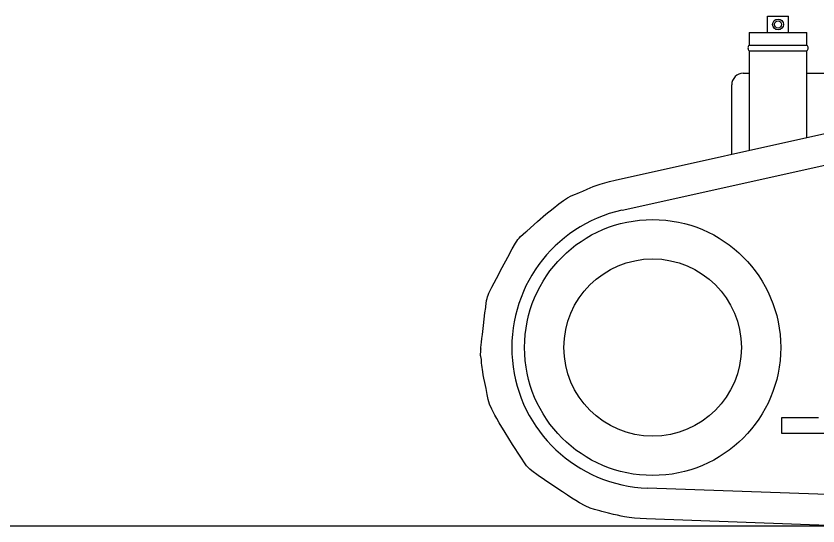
# Model space of a CAD drawing. Header units: millimetres. Extents: x -2078669 to -1085629, y -5987148 to 310365.
# Drawn here: x -1681338 to -1676142, y -2361400 to -2358092 of the extents above; entities that cross this region are included whole.
import ezdxf

# ---------------------------------------------------------------- set-up
doc = ezdxf.new("R2010")
doc.units = ezdxf.units.MM
doc.header["$LTSCALE"] = 500
doc.layers.add('2', color=7, linetype='Continuous')
doc.layers.add('D-BYP-STR2', color=6, linetype='Continuous', lineweight=25)
doc.layers.add('D-BYP-STRB', color=5, linetype='Continuous', lineweight=25)

# ---------------------------------------------------------------- blocks, each defined once
blk = doc.blocks.new('A$C57306f55')
at = {"layer": 'D-BYP-STRB', "linetype": 'Continuous'}
for p, q in [((1947.5, 1891.6), (1947.5, 1934.4)), ((1947.5, 1934.4), (2002.5, 1934.4)), ((2002.5, 1891.6), (2002.5, 1934.4)), ((1900, 1891.6), (1975, 1891.6)), ((1900, 1891.6), (1900, 1858.8)), ((1975, 1891.6), (2050, 1891.6)), ((2050, 1858.8), (2050, 1891.6)), ((1900, 1858.8), (1975, 1858.8)), ((1975, 1858.8), (2050, 1858.8)), ((1900, 1844.5), (1975, 1844.5)), ((1900, 1844.5), (1900, 1586.1)), ((1975, 1844.5), (2050, 1844.5)), ((2050, 1619.5), (2050, 1844.5)), ((1885, 1785.9), (1900, 1785.9)), ((2050, 1785.9), (2880, 1785.9)), ((1855, 1576.1), (1855, 1755.9)), ((1553.2, 1508.8), (2501.2, 1720.1)), ((1570.6, 1430.7), (2517.6, 1641.8)), ((1984, 891.9), (1984, 851.9)), ((2080, 891.9), (1984, 891.9)), ((1984, 851.9), (6725, 851.9)), ((2145.2, 691.5), (1637, 709.7)), ((2142.3, 611.6), (1634.1, 629.7))]:
    blk.add_line(p, q, dxfattribs=at)
blk.add_lwpolyline([(1634.1, 629.7), (1617.3, 630.8), (1602.7, 632), (1589.1, 633.6), (1576.9, 635.5), (1568.3, 637.1), (1559, 639.1), (1549, 641.6), (1535.9, 644.9), (1525.5, 647.6), (1518.4, 649.3), (1512.9, 650.6), (1499.6, 653.8), (1488.2, 657.8), (1475.3, 663.7), (1460.4, 671.9), (1451.2, 677.3), (1440.8, 683.8), (1429, 691.3), (1416, 699.9), (1386.3, 719.9), (1353.3, 742.8), (1336.6, 754.9), (1331.6, 759.1), (1327.4, 763.1), (1323.5, 767.5), (1319.4, 772.7), (1308, 789.8), (1286.7, 822.9), (1267.6, 853.6), (1252.3, 879.2), (1246.1, 890), (1240.9, 899.3), (1233.1, 914.8), (1227.6, 927.8), (1225.7, 933.5), (1224.1, 939.2), (1221.4, 952.9), (1220.5, 958.1), (1219.6, 962.8), (1218.5, 968.3), (1215.3, 983.4), (1212.8, 995.3), (1211.1, 1003.8), (1209.8, 1011), (1208.7, 1017), (1207.9, 1022.7), (1207.3, 1028.2), (1206.8, 1033.6), (1206.5, 1039.6), (1206.2, 1043.8), (1205.9, 1046), (1205.3, 1047.8), (1204.8, 1049.6), (1204.4, 1051.4), (1204.2, 1053.7), (1204.1, 1056.5), (1204.3, 1064.1), (1205, 1074.4), (1205.6, 1081), (1206.4, 1088.7), (1207.4, 1097.7), (1208.6, 1107.9), (1211.5, 1131.9), (1215.5, 1164.4), (1217.3, 1178.4), (1217.6, 1180.4), (1219.8, 1196.5), (1220.8, 1201.5), (1222, 1205.9), (1223.6, 1210.4), (1225.7, 1215.4), (1233.4, 1230.8), (1245.2, 1253.5), (1260, 1281.7), (1274.4, 1308.9), (1285.7, 1330.1), (1294.4, 1345.5), (1297.6, 1350.4), (1300.6, 1354.5), (1303.8, 1358.2), (1307.7, 1362.1), (1321.3, 1374.4), (1323.7, 1376.5), (1351.6, 1401), (1373.6, 1420), (1392.1, 1435.4), (1406.7, 1447.1), (1418.8, 1455.9), (1429.3, 1462.6), (1438.7, 1467.6), (1449.8, 1472.3), (1454.4, 1474.1), (1460.3, 1476.6), (1468.9, 1480.4), (1479.9, 1485.2), (1488.3, 1488.8), (1496.2, 1491.9), (1503.6, 1494.7), (1508.7, 1496.4), (1514.1, 1498.2), (1519.8, 1499.9), (1525.8, 1501.7), (1538.5, 1505.1), (1553.2, 1508.8)], dxfattribs=at)
for centre, radius in [((1975, 1912.6), 14), ((1975, 1912.6), 9.3), ((1650, 1074.4), 332), ((1650, 1074.4), 230)]:
    blk.add_circle(centre, radius, dxfattribs=at)
for centre, radius, start, end in [((1907, 1851.6), 10, 134.427, 225.573), ((2043, 1851.6), 10, 314.427, 45.573), ((1885, 1755.9), 30, 90, 180), ((1650, 1074.4), 365, 102.5673, 267.955), ((1235, 1070.9), 30, 180, 182.1466)]:
    blk.add_arc(centre, radius, start, end, dxfattribs=at)

msp = doc.modelspace()

# ---------------------------------------------------------------- linework, layer by layer
at = {"layer": 'D-BYP-STR2'}
msp.add_line((-1696506.9, -2361399.6, 708000), (-1628403.4, -2361399.6, 708000), dxfattribs=at)

# ---------------------------------------------------------------- block references
at = {"layer": '2', "xscale": 2.5, "yscale": 2.5, "zscale": 2.5}
msp.add_blockref('A$C57306f55', (-1681338.1, -2362928.2, 708000), dxfattribs=at)

doc.saveas('drawing.dxf')
